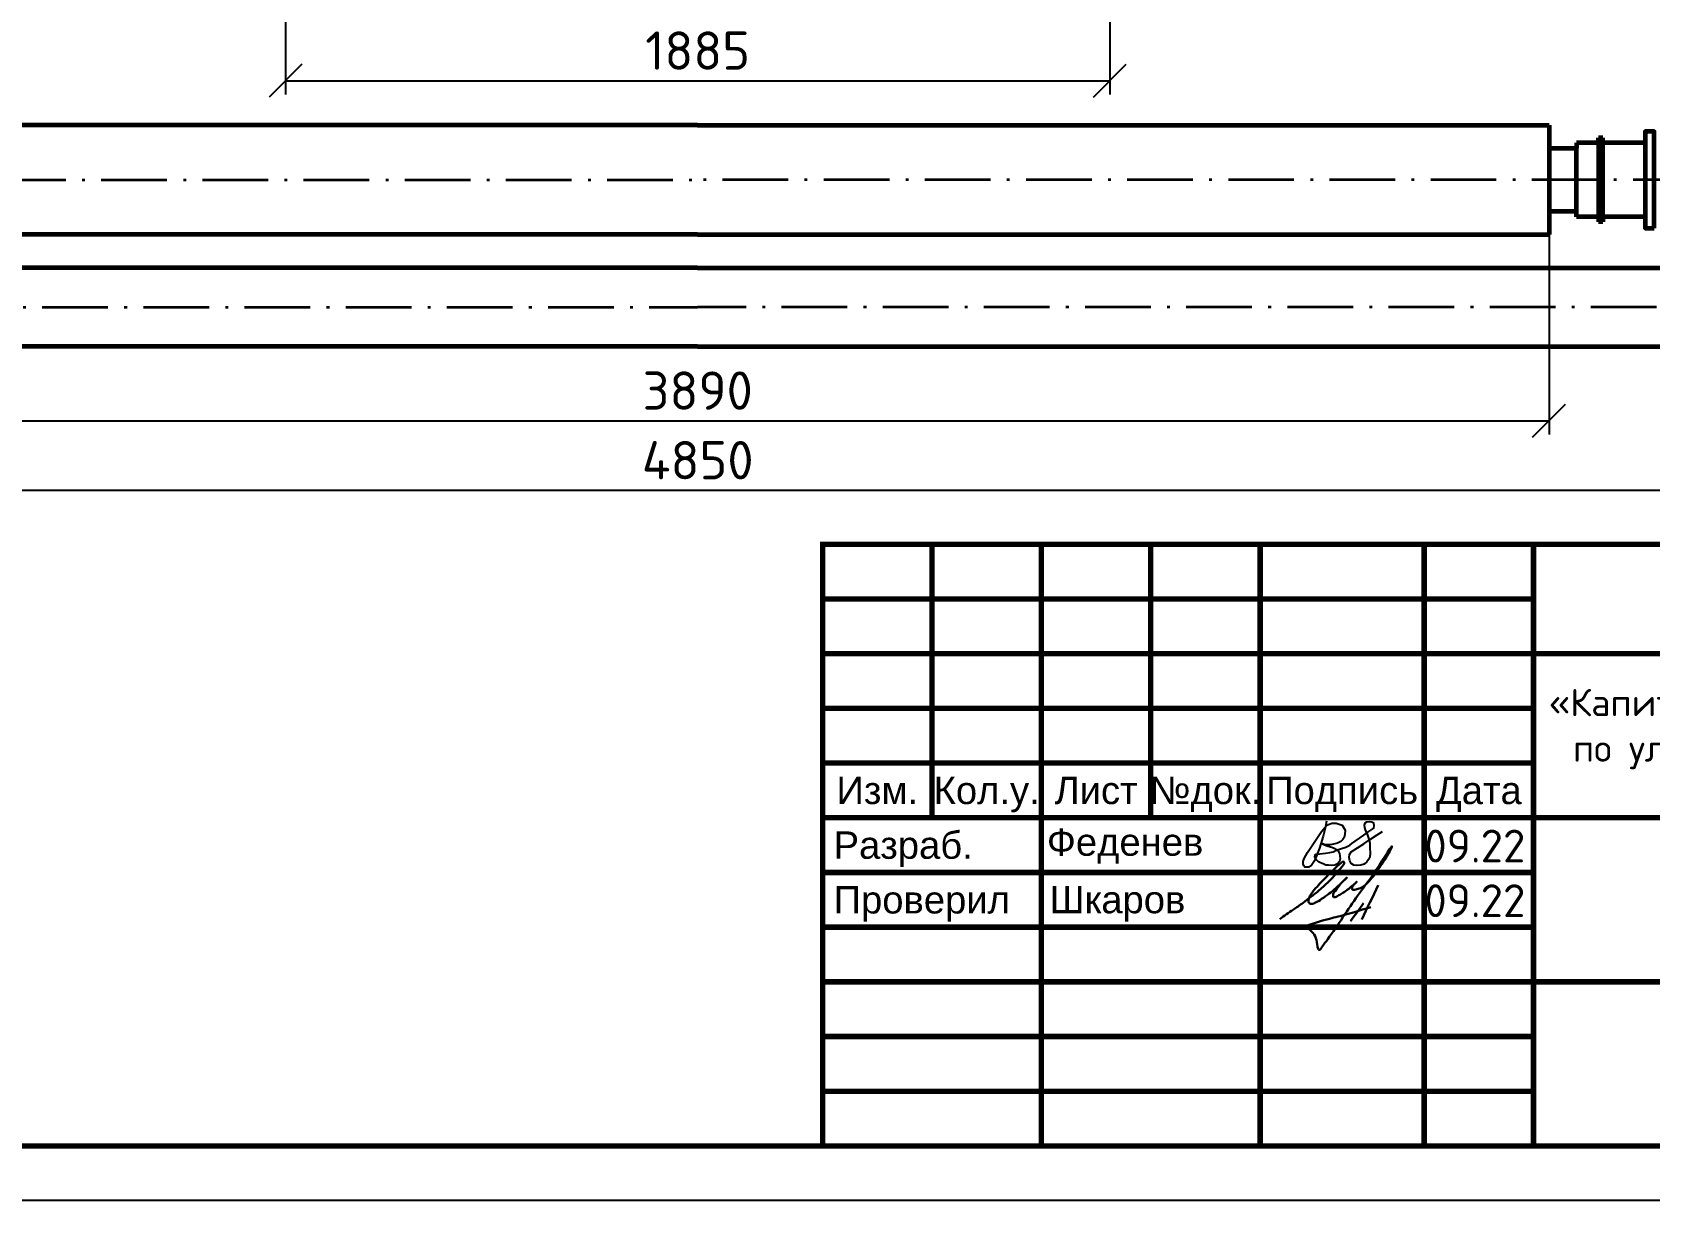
# Model space of a CAD drawing. Header units: millimetres. Extents: x 1990 to 7549, y 397 to 3825.
# Drawn here: x 4929.9 to 5077.8, y 1174.4 to 1281.1 of the extents above; entities that cross this region are included whole.
import ezdxf
from ezdxf.enums import TextEntityAlignment as Align

# ---------------------------------------------------------------- set-up
doc = ezdxf.new("R2010")
doc.units = ezdxf.units.MM
doc.linetypes.add('ACAD_ISO10W100', pattern=[18.5, 12, -3, 0.5, -3])
for name, color, linetype, lineweight in [('Объекты проект.', 1, 'Continuous', 80), ('Размерный', 4, 'Continuous', 30), ('Размеры на чертеже', 250, 'Continuous', 25)]:
    doc.layers.add(name, color=color, linetype=linetype, lineweight=lineweight)
doc.layers.add('рамка', color=7, linetype='Continuous')
doc.styles.add('-ISOCPEUR-', font='isocpeur.TTF')
doc.styles.add('GOST', font='gost.shx', dxfattribs={"oblique": 15})
doc.styles.get("Standard").update_dxf_attribs({"font": 'arial.ttf'})
doc.dimstyles.new('Копия М 1 к 25', dxfattribs={"dimtxt": 3.5, "dimasz": 3, "dimexe": 1.25, "dimexo": 0, "dimgap": 1, "dimtad": 1, "dimdec": 0, "dimlfac": 25, "dimzin": 0, "dimdsep": 46, "dimtxsty": 'GOST', "dimblk": 'OBLIQUE', "dimcen": 5, "dimclrd": 256, "dimclre": 256, "dimclrt": 256, "dimazin": 2, "dimtfac": 1, "dimtdec": 0, "dimtmove": 0, "dimatfit": 3, "dimldrblk": 'NONE', "dimfxl": 1.25, "dimtolj": 1, "dimtzin": 0, "dimlwd": -1, "dimlwe": -1, "dimarcsym": 2})

# ---------------------------------------------------------------- blocks, each defined once
blk = doc.blocks.new('*U369')
blk.add_lwpolyline([(0, 0), (420, 0), (420, -297), (0, -297)], close=True)
at = {"const_width": 0.5}
blk.add_lwpolyline([(20, -5), (415, -5), (415, -292), (20, -292)], close=True, dxfattribs=at)
for points in [[(230, -292), (230, -237), (415, -237)], [(240, -237), (240, -262)], [(250, -237), (250, -292)], [(260, -237), (260, -262)], [(270, -237), (270, -292)], [(285, -237), (285, -292)], [(295, -237), (295, -292)], [(230, -242), (295, -242)], [(230, -247), (295, -247)], [(295, -247), (415, -247)], [(230, -252), (295, -252)], [(230, -257), (295, -257)], [(230, -262), (415, -262)], [(230, -267), (295, -267)], [(230, -272), (295, -272)], [(230, -277), (295, -277)], [(295, -277), (415, -277)], [(230, -282), (295, -282)], [(230, -287), (295, -287)]]:
    blk.add_lwpolyline(points, dxfattribs=at)
for s, p in [('Изм.', (235, -259.5)), ('Кол.у.', (245, -259.5)), ('Лист', (255, -259.5)), ('№док.', (265, -259.5)), ('Подпись', (277.5, -259.5)), ('Дата', (290, -259.5))]:
    blk.add_text(s, height=2.5).set_placement(p, align=Align.MIDDLE_CENTER)
for s, p in [('Разраб.', (231, -264.5)), ('Проверил', (231, -269.5))]:
    blk.add_text(s, height=2.5).set_placement(p, align=Align.MIDDLE_LEFT)
at = {"insert": (353.34, -255.97), "char_height": 2.5, "width": 124.3112, "attachment_point": 5, "style": '-ISOCPEUR-'}
blk.add_mtext('\\pi3.21545;{\\C7;«Капитальный ремонт (реконструкция) тепловых сетей от УП у ж/д №26 по ул. Б. Новикова до ТК-8018 ул. Расплетина, д 7 в ГО г. Рыбинск Ярославской области».}', dxfattribs=at)
blk.add_attdef('РАЗРАБОТАЛ', text='', height=2.5).set_placement((250.5, -264.22), align=Align.MIDDLE_LEFT)
at = {"flags": 8}
for tag, height, p in [('ДАТА', 2.5, (290.07, -264.4)), ('ЛИСТ', 3, (386.39, -271.92)), ('ЛИСТОВ', 3, (403.89, -271.92))]:
    blk.add_attdef(tag, text='', height=height, dxfattribs=at).set_placement(p, align=Align.MIDDLE_CENTER)
blk.add_attdef('ПРОВЕРИЛ', (250.75, -270.73), '', height=2.5)
for tag, p in [('ТЕПЛОВЫЕ_СЕТИ_001', (315.41, -270.98)), ('ИМЯ_ЧЕРТЕЖА_001', (317.51, -285.58))]:
    blk.add_attdef(tag, p, '', height=3, dxfattribs=at)
at = {"style": '-ISOCPEUR-', "flags": 8}
blk.add_attdef('ФОРМАТ', text='', height=3, dxfattribs=at).set_placement((380.97, -294.75), align=Align.MIDDLE_CENTER)
blk = doc.blocks.new('_Oblique')
at = {"color": 0, "linetype": 'ByBlock', "lineweight": -2}
blk.add_line((-0.5, -0.5), (0.5, 0.5), dxfattribs=at)
blk = doc.blocks.new('*D245')
at = {"transparency": 16777216}
for p, q in [((4953.04, 1285.04), (4953.04, 1275.48)), ((5028.42, 1285.04), (5028.42, 1275.48)), ((4953.04, 1276.73), (5028.42, 1276.73))]:
    blk.add_line(p, q, dxfattribs=at)
at = {"layer": 'Defpoints', "color": 0, "lineweight": 35, "transparency": 16777216}
for p in [(4953.04, 1285.04), (5028.42, 1285.04), (5028.42, 1276.73)]:
    blk.add_point(p, dxfattribs=at)
at = {"transparency": 16777216, "xscale": 3, "yscale": 3, "zscale": 3, "rotation": 180}
blk.add_blockref('_Oblique', (4953.04, 1276.73), dxfattribs=at)
at = {"transparency": 16777216, "xscale": 3, "yscale": 3, "zscale": 3}
blk.add_blockref('_Oblique', (5028.42, 1276.73), dxfattribs=at)
at = {"lineweight": 35, "transparency": 16777216, "insert": (4990.73, 1279.48), "char_height": 3.5, "attachment_point": 5, "style": '-ISOCPEUR-'}
blk.add_mtext('\\A1;1885', dxfattribs=at)
blk = doc.blocks.new('_None')
blk = doc.blocks.new('*D246')
at = {"transparency": 16777216}
for p, q in [((4893.75, 1252.42), (4893.75, 1238.04)), ((5087.7, 1252.42), (5087.7, 1238.04)), ((4893.75, 1239.29), (5087.7, 1239.29))]:
    blk.add_line(p, q, dxfattribs=at)
at = {"layer": 'Defpoints', "color": 0, "lineweight": 35, "transparency": 16777216}
for p in [(4893.75, 1252.42), (5087.7, 1252.42), (5087.7, 1239.29)]:
    blk.add_point(p, dxfattribs=at)
at = {"transparency": 16777216, "xscale": 3, "yscale": 3, "zscale": 3, "rotation": 180}
blk.add_blockref('_Oblique', (4893.75, 1239.29), dxfattribs=at)
at = {"transparency": 16777216, "xscale": 3, "yscale": 3, "zscale": 3}
blk.add_blockref('_Oblique', (5087.7, 1239.29), dxfattribs=at)
at = {"lineweight": 35, "transparency": 16777216, "insert": (4990.73, 1242.04), "char_height": 3.5, "attachment_point": 5, "style": '-ISOCPEUR-'}
blk.add_mtext('\\A1;4850', dxfattribs=at)
blk = doc.blocks.new('*D247')
at = {"transparency": 16777216}
for p, q in [((4912.88, 1262.67), (4912.88, 1244.4)), ((5068.57, 1262.67), (5068.57, 1244.4)), ((4912.88, 1245.65), (5068.57, 1245.65))]:
    blk.add_line(p, q, dxfattribs=at)
at = {"layer": 'Defpoints', "color": 0, "lineweight": 35, "transparency": 16777216}
for p in [(4912.88, 1262.67), (5068.57, 1262.67), (5068.57, 1245.65)]:
    blk.add_point(p, dxfattribs=at)
at = {"transparency": 16777216, "xscale": 3, "yscale": 3, "zscale": 3, "rotation": 180}
blk.add_blockref('_Oblique', (4912.88, 1245.65), dxfattribs=at)
at = {"transparency": 16777216, "xscale": 3, "yscale": 3, "zscale": 3}
blk.add_blockref('_Oblique', (5068.57, 1245.65), dxfattribs=at)
at = {"lineweight": 35, "transparency": 16777216, "insert": (4990.73, 1248.4), "char_height": 3.5, "attachment_point": 5, "style": '-ISOCPEUR-'}
blk.add_mtext('\\A1;3890', dxfattribs=at)
blk = doc.blocks.new('подпись')
at = {"lineweight": 30}
for points in [[(-0.82, -1.23), (-0.21, -0.8), (0.43, -0.36), (0.86, -0.08), (1.32, 0.25), (2, 0.77), (2.8, 1.4), (3.27, 1.83), (3.84, 2.36), (4.46, 3.07), (5.01, 3.73), (5.08, 3.95), (5.01, 4.03), (4.91, 4), (4.76, 3.88), (4.33, 3.49), (3.4, 2.58), (2.34, 1.43), (1.83, 0.48), (1.87, 0.23), (1.99, 0.16), (2.17, 0.16), (2.41, 0.25), (3.02, 0.6), (3.71, 1.09), (4.34, 1.62), (5.32, 2.55), (4.75, 1.98), (4.27, 1.36), (4.08, 1.05), (4.07, 0.85), (4.11, 0.78), (4.25, 0.78), (4.42, 0.84), (4.78, 1.05), (5.16, 1.3), (5.47, 1.51), (5.72, 1.73), (6.05, 1.99), (6.23, 2.18), (5.94, 1.88), (5.8, 1.63), (5.8, 1.5), (5.89, 1.44), (6.13, 1.46), (6.57, 1.6), (6.9, 1.79), (7.5, 2.39), (8.04, 3.08), (8.61, 3.92), (9.15, 4.76), (9.43, 5.33), (8, 3.26), (6.29, 0.88), (3.58, -3.07), (3.05, -3.8), (2.85, -4.05), (2.49, -2.98), (2.12, -2.39), (1.3, -1.96), (1.02, -2.03), (2.91, -1.44), (4.7, -0.96), (7.51, -0.15)], [(8.19, 1.85), (6.68, -1.27)], [(6.86, 0.23), (5.67, -1.43)]]:
    blk.add_spline(points, degree=3, dxfattribs=at)
blk = doc.blocks.new('Подпись Леха')
at = {"layer": 'рамка'}
blk.add_blockref('подпись', (2.7, 0.11), dxfattribs=at)

msp = doc.modelspace()

# ---------------------------------------------------------------- linework, layer by layer
at = {"color": 3, "linetype": 'ACAD_ISO10W100', "lineweight": 35, "ltscale": 0.5}
for p, q in [((4899.201, 1267.668), (4990.727, 1267.668)), ((5082.253, 1267.668), (4990.727, 1267.668)), ((4884.553, 1256.02), (4990.727, 1256.02)), ((5096.901, 1256.02), (4990.727, 1256.02))]:
    msp.add_line(p, q, dxfattribs=at)
msp.add_lwpolyline([(5048.223, 1209.041), (5048.123, 1208.52), (5047.914, 1207.663), (5047.598, 1206.582), (5047.134, 1205.421), (5046.815, 1204.95), (5046.621, 1204.851), (5046.428, 1204.827), (5046.239, 1204.851), (5046.142, 1204.962), (5046.093, 1205.146), (5046.098, 1205.354), (5046.195, 1205.616), (5046.498, 1206.175), (5047.772, 1208.09), (5048.269, 1208.663), (5048.719, 1208.857), (5049.099, 1208.85), (5049.665, 1208.687), (5049.929, 1208.214), (5049.906, 1207.826), (5049.848, 1207.563), (5049.732, 1207.379), (5049.528, 1207.195), (5049.217, 1207.039), (5048.858, 1206.937), (5048.548, 1206.879), (5048.281, 1206.889), (5048.024, 1206.898), (5047.786, 1207.01), (5047.728, 1207.027), (5047.984, 1206.917), (5048.191, 1206.828), (5048.383, 1206.76), (5048.703, 1206.668), (5048.929, 1206.562), (5049.138, 1206.462), (5049.276, 1206.367), (5049.428, 1206.096), (5049.451, 1205.846), (5049.474, 1205.598), (5049.42, 1205.354), (5049.224, 1205.135), (5048.982, 1205.026), (5048.685, 1204.995), (5048.396, 1205.011), (5048.153, 1205.024), (5047.927, 1205.128), (5047.689, 1205.238), (5047.506, 1205.322), (5047.396, 1205.424), (5047.258, 1205.553), (5047.173, 1205.764), (5047.178, 1205.955), (5047.291, 1206.018), (5047.623, 1206.053), (5048.124, 1206.104), (5048.532, 1206.189), (5048.825, 1206.251), (5049.075, 1206.36), (5049.51, 1206.517), (5049.984, 1206.678), (5050.346, 1206.849), (5050.547, 1206.991), (5050.845, 1207.202), (5051.244, 1207.484), (5051.627, 1207.756), (5051.925, 1207.966), (5052.289, 1208.224), (5052.543, 1208.404), (5052.596, 1208.648), (5052.541, 1208.852), (5052.369, 1208.961), (5052.119, 1208.977), (5051.869, 1208.945), (5051.717, 1208.852), (5051.663, 1208.671), (5051.693, 1208.471), (5051.766, 1208.251), (5051.942, 1207.855), (5052.133, 1207.307), (5052.182, 1207.043), (5052.197, 1206.725), (5052.213, 1205.988), (5052.166, 1205.651), (5051.923, 1205.33), (5051.68, 1205.118), (5051.367, 1205.024), (5051.022, 1204.978), (5050.716, 1205.017), (5050.481, 1205.166), (5050.356, 1205.424), (5050.285, 1205.722), (5050.324, 1206.004), (5050.489, 1206.223), (5051.633, 1206.959), (5052.064, 1207.265), (5052.872, 1207.79), (5053.346, 1208.098)])
at = {"layer": 'Объекты проект.', "color": 4, "lineweight": 60}
for p, q in [((4990.727, 1272.668), (4912.881, 1272.668)), ((4990.727, 1272.668), (5068.573, 1272.668)), ((5068.573, 1272.668), (5068.573, 1262.668)), ((5068.573, 1272.668), (5068.573, 1262.668)), ((5068.573, 1270.547), (5071.076, 1270.547)), ((5073.104, 1271.056), (5071.076, 1271.056)), ((5071.076, 1271.056), (5071.076, 1270.547)), ((5071.076, 1264.788), (5071.076, 1270.547)), ((5073.504, 1271.513), (5073.104, 1271.513)), ((5073.104, 1271.056), (5073.104, 1271.513)), ((5073.104, 1271.056), (5073.104, 1264.28)), ((5073.504, 1271.056), (5073.504, 1271.513)), ((5077.373, 1271.056), (5073.504, 1271.056)), ((5073.504, 1264.28), (5073.504, 1271.056)), ((5068.573, 1264.788), (5071.076, 1264.788)), ((5071.076, 1264.28), (5071.076, 1264.788)), ((5073.104, 1264.28), (5071.076, 1264.28)), ((5073.104, 1264.28), (5073.104, 1263.823)), ((5073.504, 1263.823), (5073.104, 1263.823)), ((5077.373, 1264.28), (5073.504, 1264.28)), ((5073.504, 1264.28), (5073.504, 1263.823)), ((4990.727, 1262.668), (4912.881, 1262.668)), ((4990.727, 1262.668), (5068.573, 1262.668))]:
    msp.add_line(p, q, dxfattribs=at)
at = {"layer": 'Объекты проект.', "color": 6, "lineweight": 60, "true_color": 0xff00ff}
for p, q in [((4990.727, 1259.62), (4893.753, 1259.62)), ((4990.727, 1259.62), (5087.701, 1259.62)), ((4990.727, 1252.42), (4893.753, 1252.42)), ((4990.727, 1252.42), (5087.701, 1252.42))]:
    msp.add_line(p, q, dxfattribs=at)
at = {"layer": 'Объекты проект.', "color": 4, "lineweight": 60}
msp.add_lwpolyline([(5078.173, 1263.248), (5078.173, 1272.087), (5077.373, 1272.087), (5077.373, 1263.248)], close=True, dxfattribs=at)

# ---------------------------------------------------------------- block references
msp.add_blockref('Подпись Леха', (5042.063, 1201.217))
at = {"layer": 'Размеры на чертеже', "lineweight": 90}
ref = msp.add_blockref('*U369', (4772.155, 1471.353), dxfattribs=at)
ref.add_attrib('РАЗРАБОТАЛ', 'Феденев', dxfattribs={"layer": '0', "height": 2.5}).set_placement((5022.656, 1207.129), align=Align.MIDDLE_LEFT)
ref.add_attrib('ПРОВЕРИЛ', 'Шкаров', (5022.904, 1200.623), dxfattribs={"layer": '0', "height": 2.5})

# ---------------------------------------------------------------- texts
at = {"layer": 'Размерный', "color": 0, "style": '-ISOCPEUR-'}
for p in [(5057.163, 1205.27), (5057.163, 1200.27)]:
    msp.add_text('09.22', height=3, dxfattribs=at).set_placement(p)

# ---------------------------------------------------------------- dimensions: what is measured, and where the dimension line sits
at = {"color": 18, "lineweight": 35, "true_color": 0x000000}
dim = msp.add_linear_dim(base=(5028.4173, 1276.7261), p1=(4953.0369, 1285.0363), p2=(5028.4173, 1285.0363), dimstyle='Копия М 1 к 25', override={"dimtxsty": '-ISOCPEUR-'}, dxfattribs=at)
dim.commit()
dim.dimension.update_dxf_attribs({"geometry": '*D245', "text_midpoint": (4990.7271, 1279.4761)})
for base, p1, p2, text, picture, middle in [((5068.573, 1245.652), (4912.881, 1262.668), (5068.573, 1262.668), '3890', '*D247', (4990.727, 1248.402)), ((5087.701, 1239.295), (4893.753, 1252.42), (5087.701, 1252.42), '4850', '*D246', (4990.727, 1242.045))]:
    dim = msp.add_linear_dim(base=base, p1=p1, p2=p2, text=text, dimstyle='Копия М 1 к 25', override={"dimtxsty": '-ISOCPEUR-'}, dxfattribs=at)
    dim.commit()
    dim.dimension.update_dxf_attribs({"geometry": picture, "text_midpoint": middle})

doc.saveas('drawing.dxf')
